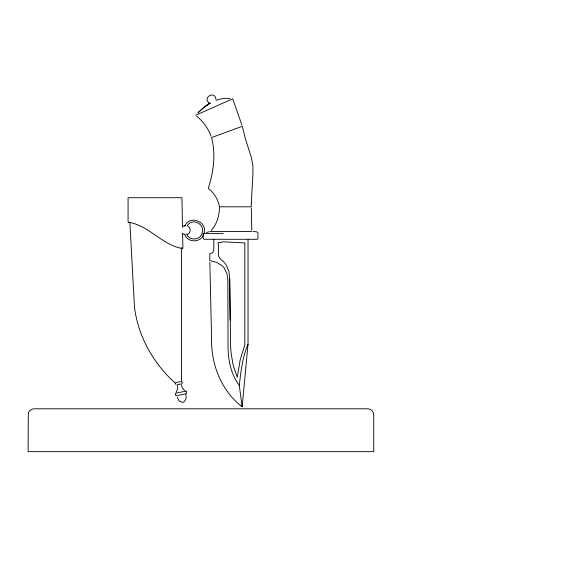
<?xml version="1.0" encoding="UTF-8"?>
<svg xmlns="http://www.w3.org/2000/svg" width="562" height="562" viewBox="0 0 562 562"><rect width="100%" height="100%" fill="white"/><g stroke="black" fill="none" stroke-linecap="round" stroke-linejoin="round"><path stroke-width="0.84" d="M219.51 207.441C219.363 215.717 216.806 224.259 211.256 230.532M210.048 271.249L211.565 337.544C210.785 363.733 220.999 390.541 242.145 406.832L248.039 344.134L248.039 239.279L204.076 239.279L203.198 238.611L203.17 233.406L223.219 233.406M242.145 406.832L239.293 385.42C240.894 371.461 242.461 357.165 248.039 344.134M203.767 233.841C208.671 221.779 189.015 214.143 184.75 226.5M203.592 234.502C200.718 242.91 187.631 242.988 184.757 234.523M176.349 392.121L177.648 388.525L177.269 385.476M175.66 382.848L175.583 384.31M182.06 383.481L182.292 382.308L181.393 381.514M182.776 248.214L182.095 248.587L181.252 248.06M187.582 225.222C192.429 218.147 203.922 223.395 202.418 231.621C201.877 240.072 189.303 241.843 186.493 233.827M198.772 112.035L204.919 106.569L210.005 103.148M197.852 112.955L203.044 108.122L209.837 103.26M205.151 106.408L206.872 105.143M182.299 226.816L183.823 225.798L185.622 225.446M187.42 234.473C191.15 233.019 191.15 227.259 187.42 225.798M208.797 103.872L209.942 103.19M210.055 103.127L209.233 103.612M195.632 115.294L232.689 98.779L241.822 124.862M216.012 100.226L223.423 98.378L229.949 98.364M206.43 232.499L209.38 231.67M176.257 382.483L180.36 381.64M176.974 384.759L181.231 383.888M210.293 231.418L251.783 231.418M248.249 239.279L257.136 239.279L257.923 238.829L257.972 232.584L256.588 231.783L253.069 231.558M128.888 222.299L128.01 221.807M128.691 222.299C148.607 225.376 161.006 243.922 180.845 248.242M185.024 234.712L182.299 233.462M209.858 103.401C201.322 98.547 214.761 89.569 215.977 99.312M184.708 390.407L182.495 388.272L181.245 384.661M196.77 116.229C203.177 121.497 208.2 128.424 211.073 136.222M175.702 383.481C153.637 363.958 138.245 336.75 134.501 307.386L129.857 222.566M239.293 385.42C231.333 374.945 228.488 361.549 228.06 348.63L227.828 279.553L226.992 273.94L224.378 268.278A15.645 15.645 0 0 0 221.976 265.608L216.574 262.356L209.802 260.642L209.802 253.785L212.303 252.865A2.929 2.929 0 0 0 212.956 252.205L213.792 249.402L213.834 239.279M185.678 394.643C186.963 397.496 185.65 401.149 182.84 402.533L179.074 400.889L177.185 397.229M229.682 278.415L228.938 271.242L226.205 265.025A17.78 17.78 0 0 0 222.798 260.979A9.554 9.554 0 0 1 218.351 255.085L218.4 244.266A1.194 1.194 0 0 1 218.52 242.475A1.194 1.194 0 0 1 220.276 242.826L222.362 241.913A6.428 6.428 0 0 1 223.802 241.857L244.828 242.932L244.828 344.843L240.206 359.821L237.262 377.327L233.132 365.103L231.242 354.053A108.55 108.55 0 0 1 230.659 347.26L229.682 278.415L230.111 320.073M209.844 262.349L210.026 270.343M251.326 208.045L251.762 230.188M182.488 227.181L181.94 197.712L128.073 197.712L128.073 221.07M182.608 233.244L182.882 247.975M181.442 247.751L181.442 381.823M251.333 202.713L251.277 206.809L219.482 206.809C218.211 199.545 214.108 192.829 208.228 188.375C213.532 172.113 215.956 154.339 211.565 137.571L242.32 126.288L245.236 138.231L251.425 157.781L252.886 165.846L252.914 174.051L251.333 202.713M28.304 413.246L28.1 451.651L373.73 451.651L373.73 414.791C373.751 411.567 370.906 408.785 367.688 408.806L34.142 408.806C31.479 408.82 29.02 410.674 28.304 413.246M186.092 391.082L175.344 393.288L175.864 395.831L186.612 393.625L186.092 391.082"/></g></svg>
